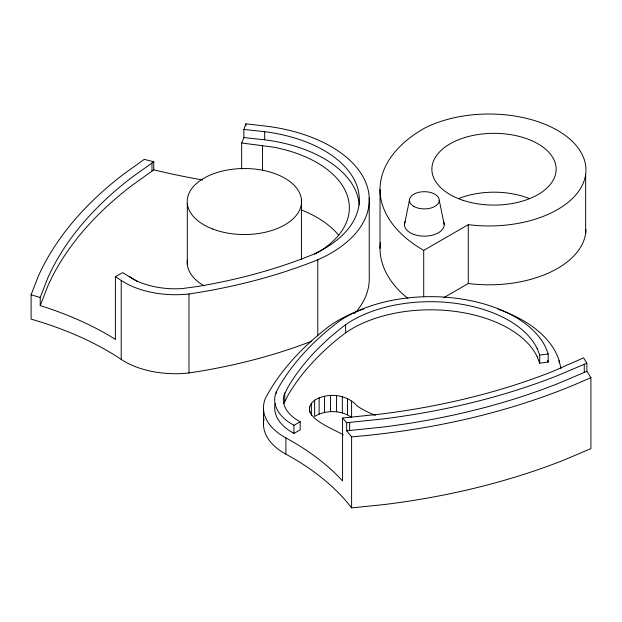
<?xml version="1.0" encoding="UTF-8"?>
<svg xmlns="http://www.w3.org/2000/svg" width="622" height="622" viewBox="0 0 622 622"><rect width="100%" height="100%" fill="white"/><g stroke="black" fill="none" stroke-linecap="round" stroke-linejoin="round"><path stroke-width="0.93" d="M375.377 415.379A96.208 55.545 0 0 1 357.37 406.15C346.944 394.208 327.988 392.155 314.646 400.171C295.815 415.83 333.866 428.869 343.367 434.949M404.456 224.659L409.424 200.307M537.214 356.764L539.709 363.194L548.2 362.097L548.2 353.98L545.618 347.317A119.292 68.871 0 0 0 455.848 298.226A119.292 68.871 0 0 0 338.928 321.434L332.296 326.597A388.4 224.239 0 0 0 279.682 385.648L276.3 391.712L275.336 394.597A60.513 34.941 0 0 0 289.922 422.898L293.934 425.292L293.934 433.41L300.185 429.911L300.185 421.794L296.437 419.562A51.805 29.91 0 0 1 283.951 395.328L287.924 387.257A379.7 219.216 0 0 1 339.355 329.528L345.645 324.637L345.645 332.754L339.355 337.645A379.7 219.216 0 0 0 287.924 395.374L283.951 403.453M241.647 168.959L241.647 143.006L243.871 137.579L243.871 129.462L245.9 123.84L266.908 126.25A130.503 75.34 0 0 1 366.234 183.638A130.503 75.34 0 0 1 317.78 259.786L317.788 335.88M311.544 341.237A399.588 230.7 0 0 1 188.979 372.959A71.709 41.402 0 0 1 121.22 359.399A289.16 166.945 0 0 0 31.1 319.125L31.1 294.774L38.3 276.23A502.973 290.388 0 0 1 123.584 174.168L144.242 159.372L153.766 161.72L153.766 169.837L131.53 185.745A493.021 284.643 0 0 0 47.925 285.786L40.228 305.627L47.933 308.115A289.16 166.945 0 0 1 114.845 339.052L115.381 339.371L115.381 276.627L122.775 272.607L132.439 278.749A61.757 35.656 0 0 0 181.764 288.616L197.664 286.478A389.644 224.962 0 0 0 302.502 258.651L311.793 255.028A120.551 69.602 0 0 0 356.507 184.672A120.551 69.602 0 0 0 264.677 131.685L243.871 129.462M40.228 305.627L40.228 297.51L47.925 277.669A493.021 284.643 0 0 1 131.53 177.628L153.766 161.72M423.706 250.394L468.28 224.659A96.946 55.972 0 0 0 582.651 155.5A96.946 55.972 0 0 0 423.706 128.622A149.14 86.108 0 0 0 423.706 250.394L423.706 296.71M443.89 297.596L468.28 283.515A96.946 55.972 0 0 0 585.947 229.479M293.934 425.292L300.185 421.794M351.578 401.112L351.578 417.354C340.942 409.875 325.726 409.828 314.646 416.406L314.646 400.171M586.849 363.209L558.051 375.408A491.784 283.927 0 0 1 381.69 419.088L346.687 422.688L342.559 418.007L379.887 414.174A483.076 278.905 0 0 0 553.129 371.264L583.568 357.852L586.849 363.209L586.849 371.326L590.9 377.585L590.9 448.625L564.387 459.883A502.973 290.388 0 0 1 384.015 504.566L351.609 507.894A289.16 166.945 0 0 0 292.737 457.994L285.902 454.138A71.709 41.402 0 0 1 264.047 418.894M586.849 371.326L558.051 383.525A491.784 283.927 0 0 1 381.69 427.205L346.687 430.805L346.687 422.688M537.214 348.647L539.709 355.076L548.2 353.98M243.871 137.579L264.684 139.794L264.684 131.677M314.608 254.242A110.568 63.841 0 0 0 272.716 147.017L241.647 143.006M153.766 169.837L154.093 169.923A541.762 312.788 0 0 0 202.609 180.015M31.1 294.774L40.228 297.51M293.934 433.41L289.922 431.015A60.513 34.941 0 0 1 275.157 403.468M137.26 281.455L129.438 276.456M115.381 276.627L121.22 280.421A71.709 41.402 0 0 0 188.979 293.973A399.588 230.7 0 0 0 317.78 259.786M346.687 430.805L351.609 436.862L351.609 507.894M547.554 360.433L548.2 362.097M439.256 200.307L444.225 224.659M585.652 174.432L585.652 233.289M584.268 364.267L584.268 372.384M498.222 309.227A130.503 75.34 0 0 1 559.116 360.69L559.116 362.595M539.709 355.076L539.709 363.194M468.28 224.659L468.28 283.515M380.026 189.508L380.026 248.365M369.235 197.788L369.235 276.767A130.503 75.34 0 0 1 354.633 313.488M349.65 422.385L349.65 430.502M347.473 398.523L347.473 414.765M342.559 418.007L342.559 480.93L338.733 476.872A289.16 166.945 0 0 0 285.902 437.904A71.709 41.402 0 0 1 265.446 398.22A399.588 230.7 0 0 1 330.29 325.438A130.503 75.34 0 0 1 363.831 308.909M342.341 396.634L342.341 412.876M336.549 395.576L336.549 411.818M330.469 395.421L330.469 411.663M324.528 396.183L324.528 412.417M319.133 397.8L319.133 414.034M311.381 403.134L311.381 415.55M309.546 406.477L309.546 412.207M301.445 199.53L301.445 259.452M285.902 437.904L285.902 454.138M284.744 392.956L284.744 401.081M276.3 391.712L276.3 393.516M263.51 408.973L263.51 425.207M262.461 145.392L262.461 170.389M245.9 123.84L245.9 125.776M188.979 293.973L188.979 372.959M187.315 203.534L187.315 264.42M151.986 162.98L151.986 171.097M121.22 280.421L121.22 359.399M561.106 368.551A541.762 312.788 0 0 1 559.116 360.69M590.9 377.585A502.973 290.388 0 0 1 351.609 436.862M345.645 332.754A110.568 63.841 0 0 1 454.013 311.264A110.568 63.841 0 0 1 537.19 356.771M345.645 324.637A110.568 63.841 0 0 1 454.013 303.147A110.568 63.841 0 0 1 537.19 348.647M204.14 285.863A57.17 33.005 0 0 1 187.346 260.105M407.939 298.521A149.14 86.108 0 0 1 380.345 242.735M458.647 198.566A62.146 35.882 0 0 1 529.384 198.566M443.548 221.689A19.888 11.484 0 0 1 424.336 236.142A19.888 11.484 0 0 1 405.132 221.689M301.732 210.088A110.568 63.841 0 0 1 338.749 235.287M264.677 139.802A120.551 69.602 0 0 1 359.236 204.949M212.39 228.888A57.17 33.005 0 0 0 301.413 203.845A57.17 33.005 0 0 0 219.341 171.859A57.17 33.005 0 0 0 212.39 228.888M462.947 200.284A62.146 35.882 0 0 0 556.161 169.207A62.146 35.882 0 0 0 462.947 138.138A62.146 35.882 0 0 0 462.947 200.284M413.793 206.395A14.912 8.607 0 0 0 438.743 202.531A14.912 8.607 0 0 0 420.48 191.988A14.912 8.607 0 0 0 413.793 206.395"/></g></svg>
